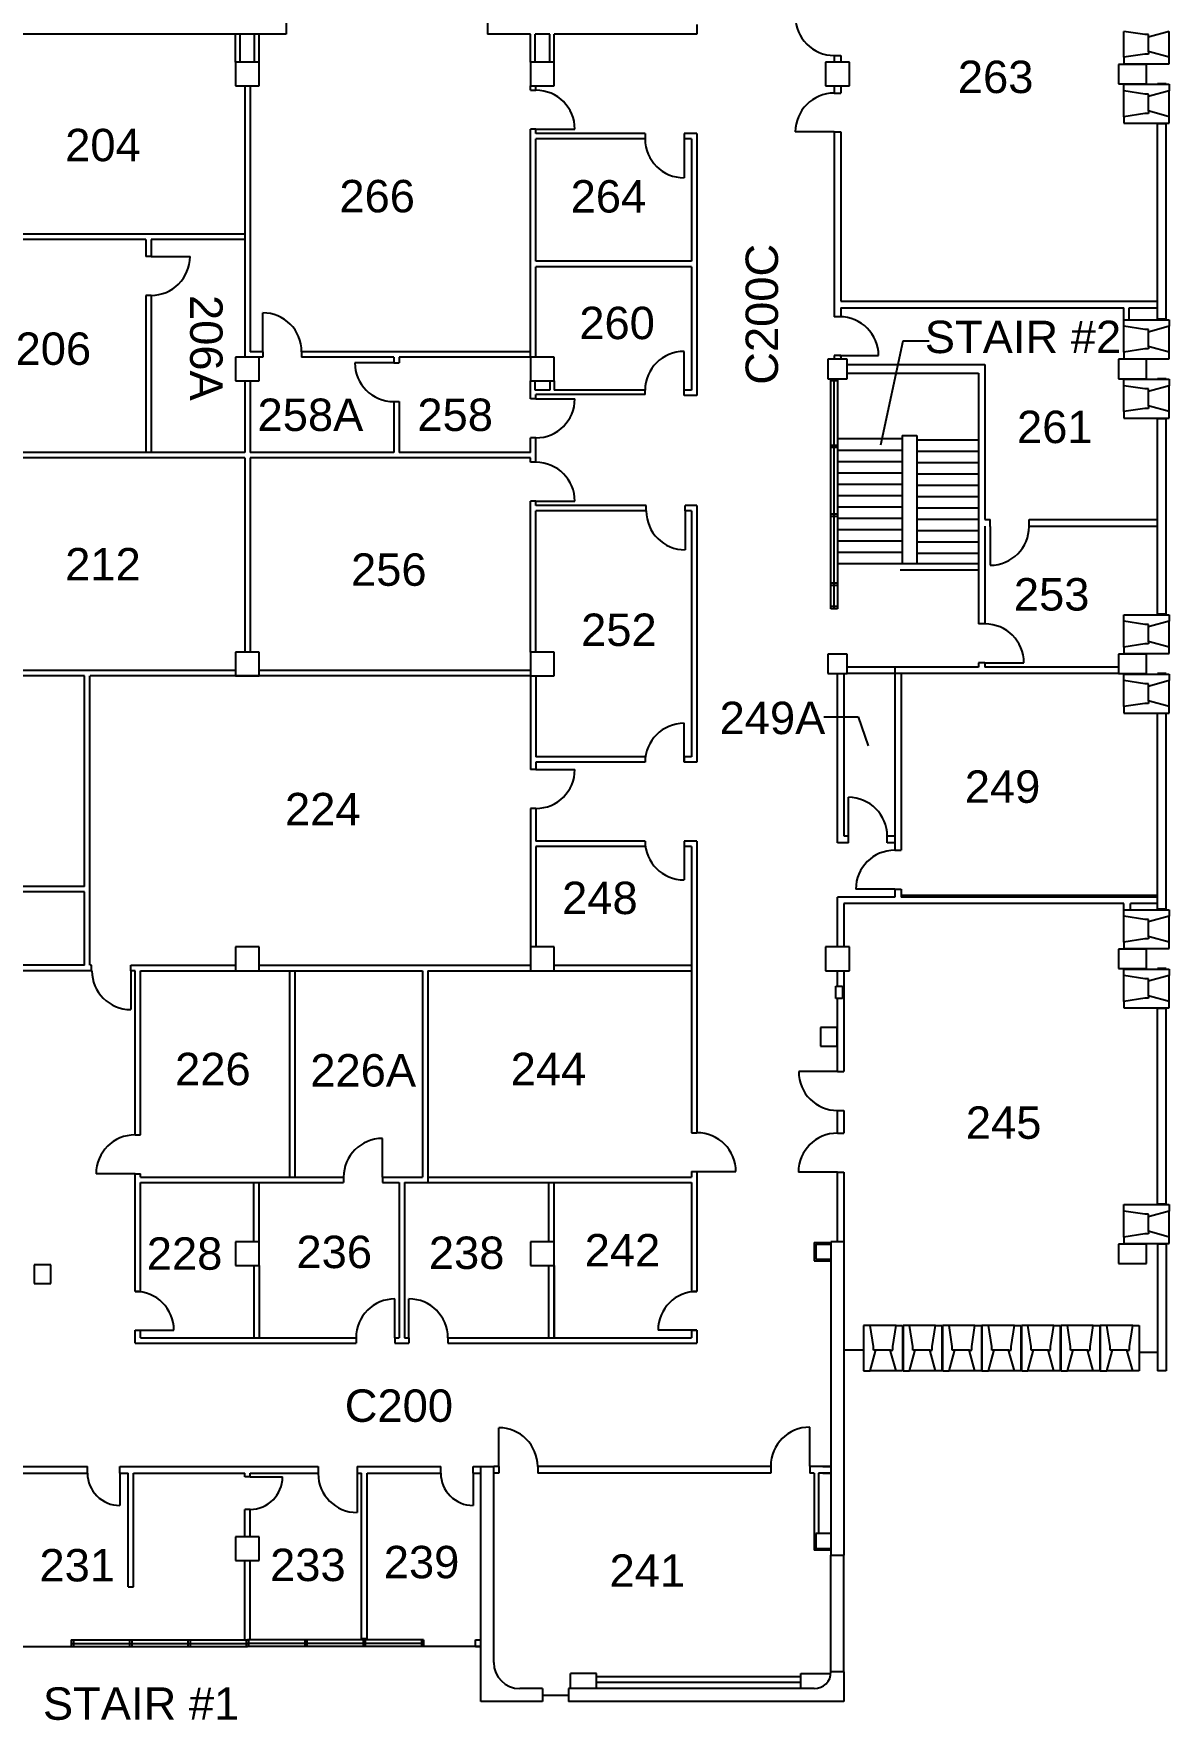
# Model space of a CAD drawing. Header units: inches. Extents: x 6 to 4363, y 5 to 3425.
# Drawn here: x 3313 to 4363, y 842 to 2403 of the extents above; entities that cross this region are included whole.
import ezdxf

# ---------------------------------------------------------------- set-up
doc = ezdxf.new("R2010")
doc.units = ezdxf.units.IN
doc.header["$MEASUREMENT"] = 0
doc.linetypes.add('SCOTT', pattern=[0.04, 0.02, -0.02])
for name, color, linetype in [('A-DOOR', 4, 'Continuous'), ('A-FLOR-HRAL', 4, 'Continuous'), ('A-FLOR-STRS', 4, 'Continuous'), ('A-FLOR-TEXT', 7, 'Continuous'), ('A-FURN', 3, 'Continuous'), ('A-GLAZ', 3, 'Continuous'), ('A-WALL', 5, 'Continuous'), ('A-WALL-JAMB', 6, 'Continuous'), ('S-COLS', 6, 'Continuous')]:
    doc.layers.add(name, color=color, linetype=linetype)
doc.styles.get("Standard").update_dxf_attribs({"font": 'arial.ttf'})

msp = doc.modelspace()

# ---------------------------------------------------------------- linework, layer by layer
at = {"color": 7}
for p, q in [((3499.5, 1285.1), (3499.5, 1263.1)), ((3521.5, 1263.1), (3521.5, 1285.1))]:
    msp.add_line(p, q, dxfattribs=at)
at = {"layer": 'A-DOOR'}
for p, q in [((3777.5, 2315.1), (3813.5, 2315.1)), ((4053.5, 2312.5), (4017.5, 2312.5)), ((3914.5, 2306.1), (3914.5, 2270.1)), ((3421.4, 2197.2), (3457.4, 2197.2)), ((3524.7, 2109.1), (3524.7, 2145.1)), ((3914.5, 2073.4), (3914.5, 2109.4)), ((3645.9, 2098.9), (3609.9, 2098.9)), ((4058.5, 2105.5), (4094.5, 2105.5)), ((3777.5, 2065.4), (3813.5, 2065.4)), ((3777.5, 1970.7), (3813.5, 1970.7)), ((3915.6, 1961.7), (3915.6, 1925.7)), ((4197.8, 1947.4), (4197.8, 1911.4)), ((4193, 1821.1), (4229, 1821.1)), ((3914.5, 1729.1), (3914.5, 1765.1)), ((3777.5, 1722.3), (3813.5, 1722.3)), ((4066.6, 1660.6), (4066.6, 1696.6)), ((3914.5, 1656.1), (3914.5, 1620.1)), ((4109.5, 1611.6), (4073.5, 1611.6)), ((3402.6, 1536.1), (3402.6, 1500.1)), ((4056.6, 1442.7), (4020.6, 1442.7)), ((3635.5, 1344.9), (3635.5, 1380.9)), ((3406.5, 1348.1), (3370.5, 1348.1)), ((3926.5, 1350.1), (3962.5, 1350.1)), ((4056.4, 1349.7), (4020.4, 1349.7)), ((3647, 1196.3), (3647, 1232.3)), ((3660, 1196.3), (3660, 1232.3)), ((3406.5, 1203.3), (3442.5, 1203.3)), ((3926.5, 1203.3), (3890.5, 1203.3)), ((3743.1, 1077.1), (3743.1, 1113.1)), ((4030.8, 1077.6), (4030.8, 1113.6)), ((3392.5, 1071.1), (3392.5, 1041.1)), ((3513, 1067.5), (3543, 1067.5)), ((3612, 1070.6), (3612, 1034.6)), ((3719.4, 1071.1), (3719.4, 1041.1))]:
    msp.add_line(p, q, dxfattribs=at)
for centre, radius, start, end in [((4053.5, 2419.3), 36, 180, 270), ((3777.5, 2315.1), 36, 360, 90), ((4053.5, 2312.5), 36, 90, 180), ((3914.5, 2306.1), 36, 180, 270), ((3421.4, 2197.2), 36, 270, 0), ((3524.7, 2109.1), 36, 0, 90), ((4058.5, 2105.5), 36, 360, 90), ((3914.5, 2073.4), 36, 90, 180), ((3645.9, 2098.9), 36, 180, 270), ((3777.5, 2065.4), 36, 270, 0), ((3777.5, 1970.7), 36, 360, 90), ((3915.6, 1961.7), 36, 180, 270), ((4197.8, 1947.4), 36, 270, 0), ((4193, 1821.1), 36, 0, 90), ((3914.5, 1729.1), 36, 90, 180), ((3777.5, 1722.3), 36, 270, 0), ((4066.6, 1660.6), 36, 0, 90), ((3914.5, 1656.1), 36, 180, 270), ((4109.5, 1611.6), 36, 90, 180), ((3402.6, 1536.1), 36, 180, 270), ((4056.6, 1442.7), 36, 180, 270), ((3406.5, 1348.1), 36, 90, 180), ((3635.5, 1344.9), 36, 90, 180), ((3926.5, 1350.1), 36, 0, 90), ((4056.4, 1349.7), 36, 90, 180), ((3406.5, 1203.3), 36, 0, 90), ((3926.5, 1203.3), 36, 90, 180), ((3647, 1196.3), 36, 90, 180), ((3660, 1196.3), 36, 0, 90), ((3743.1, 1077.1), 36, 0, 90), ((4030.8, 1077.6), 36, 90, 180), ((3392.5, 1071.1), 30, 180, 270), ((3513, 1067.5), 30, 270, 360), ((3612, 1070.6), 36, 180, 270), ((3719.4, 1071.1), 30, 180, 270)]:
    msp.add_arc(centre, radius, start, end, dxfattribs=at)
at = {"layer": 'A-FLOR-HRAL'}
for p, q in [((4050.5, 1892.8), (4050.5, 2084.1)), ((4050.5, 1871.1), (4050.5, 2084.1)), ((4056.5, 2082.1), (4050.5, 2082.1)), ((4056.5, 2082.1), (4050.5, 2082.1)), ((4053.5, 1871.1), (4053.5, 2084.1)), ((4056.5, 2084.1), (4056.5, 1892.8)), ((4056.5, 2084.1), (4056.5, 1871.1)), ((4116.5, 2031.6), (4130, 2031.6)), ((4116.5, 2031.6), (4116.5, 1913.1)), ((4056.5, 2022.3), (4050.5, 2022.3)), ((4056.5, 2022.3), (4050.5, 2022.3)), ((4056.5, 2020.3), (4050.5, 2020.3)), ((4056.5, 2020.3), (4050.5, 2020.3)), ((4056.5, 1958.6), (4050.5, 1958.6)), ((4056.5, 1958.6), (4050.5, 1958.6)), ((4056.5, 1956.6), (4050.5, 1956.6)), ((4056.5, 1956.6), (4050.5, 1956.6)), ((4056.5, 1894.8), (4050.5, 1894.8)), ((4056.5, 1892.8), (4050.5, 1892.8)), ((4056.5, 1873.1), (4050.5, 1873.1)), ((4056.5, 1871.1), (4050.5, 1871.1))]:
    msp.add_line(p, q, dxfattribs=at)
at = {"layer": 'A-FLOR-STRS'}
for p, q in [((4130, 2031.6), (4130, 1913.1)), ((4056.5, 2028.6), (4116.5, 2028.6)), ((4056.5, 2018.1), (4116.5, 2018.1)), ((4130, 2027.6), (4187, 2027.6)), ((4130, 2017.1), (4187, 2017.1)), ((4056.5, 2007.6), (4116.5, 2007.6)), ((4130, 2006.6), (4187, 2006.6)), ((4056.5, 1997.1), (4116.5, 1997.1)), ((4056.5, 1986.6), (4116.5, 1986.6)), ((4130, 1996.1), (4187, 1996.1)), ((4130, 1985.6), (4187, 1985.6)), ((4056.5, 1976.1), (4116.5, 1976.1)), ((4130, 1975.1), (4187, 1975.1)), ((4056.5, 1965.6), (4116.5, 1965.6)), ((4056.5, 1955.1), (4116.5, 1955.1)), ((4130, 1964.6), (4187, 1964.6)), ((4130, 1954.1), (4187, 1954.1)), ((4056.5, 1944.6), (4116.5, 1944.6)), ((4130, 1943.6), (4187, 1943.6)), ((4056.5, 1934.1), (4116.5, 1934.1)), ((4056.5, 1923.6), (4116.5, 1923.6)), ((4130, 1933.1), (4187, 1933.1)), ((4130, 1922.6), (4187, 1922.6)), ((4056.5, 1913.1), (4116.5, 1913.1)), ((4114.5, 1913.1), (4187, 1913.1)), ((4114.5, 1907.1), (4187, 1907.1))]:
    msp.add_line(p, q, dxfattribs=at)
at = {"layer": 'A-FLOR-TEXT'}
for p, q in [((4116.9, 2118.7), (4096.3, 2022.5)), ((4141.3, 2118.7), (4116.9, 2118.7)), ((4044, 1771), (4075.6, 1771)), ((4075.6, 1771), (4085, 1744.2))]:
    msp.add_line(p, q, dxfattribs=at)
at = {"layer": 'A-FURN'}
for p, q in [((4055, 1510.3), (4055, 1521.9)), ((4055, 1521.9), (4061, 1521.9)), ((4061, 1521.9), (4061, 1510.3)), ((4061, 1510.3), (4055, 1510.3)), ((4056.3, 1483.4), (4040.8, 1483.4)), ((4040.8, 1483.4), (4040.8, 1466.3)), ((4056.3, 1466.3), (4056.3, 1483.4)), ((4040.8, 1466.3), (4056.3, 1466.3))]:
    msp.add_line(p, q, dxfattribs=at)
at = {"layer": 'A-GLAZ'}
for p, q in [((4344.2, 2386.6), (4344.2, 2400.6)), ((4344.2, 2331.6), (4344.2, 2345.6)), ((4344.2, 2113.6), (4344.2, 2127.6)), ((4344.2, 2058.6), (4344.2, 2072.6)), ((4344.2, 1840.6), (4344.2, 1854.6)), ((4344.2, 1785.6), (4344.2, 1799.6)), ((4344.2, 1567.6), (4344.2, 1581.6)), ((4344.2, 1512.6), (4344.2, 1526.6)), ((4344.2, 1294.6), (4344.2, 1308.6)), ((4080.7, 1184.9), (4062.5, 1184.9)), ((4105.7, 1184.9), (4091.7, 1184.9)), ((4142.2, 1184.9), (4128.2, 1184.9)), ((4178.7, 1184.9), (4164.7, 1184.9)), ((4215.2, 1184.9), (4201.2, 1184.9)), ((4251.7, 1184.9), (4237.7, 1184.9)), ((4288.2, 1184.9), (4274.2, 1184.9)), ((4324.7, 1184.9), (4310.7, 1184.9)), ((4352.5, 1182.7), (4335.7, 1182.7)), ((3294.5, 910.6), (3510.5, 910.6)), ((3347.5, 916.6), (3510.5, 916.6)), ((3347.5, 913.2), (3510.5, 913.2)), ((3673.5, 916.6), (3510.5, 916.6)), ((3673.5, 913.2), (3510.5, 913.2)), ((3726.5, 910.6), (3510.5, 910.6)), ((3783.5, 865.6), (3807.5, 865.6))]:
    msp.add_line(p, q, dxfattribs=at)
at = {"layer": 'A-WALL'}
for p, q in [((3546.5, 2522.4), (3546.5, 2403.1)), ((3732.8, 2522.4), (3732.8, 2403.1)), ((3926.5, 2412.1), (3926.5, 2403.1)), ((4340.8, 2402.6), (4321.5, 2405.6)), ((4321.5, 2381.6), (4321.5, 2405.6)), ((4363.5, 2405.6), (4345.2, 2400.6)), ((4363.5, 2381.6), (4363.5, 2405.6)), ((3546.5, 2403.1), (3246.5, 2403.1)), ((3499.5, 2377.1), (3499.5, 2403.1)), ((3503.7, 2377.1), (3503.7, 2403.1)), ((3517.2, 2377.1), (3517.2, 2403.1)), ((3521.5, 2377.1), (3521.5, 2403.1)), ((3772.5, 2403.1), (3732.8, 2403.1)), ((3772.5, 2377.1), (3772.5, 2403.1)), ((3790.2, 2403.1), (3776.7, 2403.1)), ((3776.7, 2377.1), (3776.7, 2403.1)), ((3790.2, 2377.1), (3790.2, 2403.1)), ((3926.5, 2403.1), (3794.5, 2403.1)), ((3794.5, 2377.1), (3794.5, 2403.1)), ((4344.2, 2402.6), (4340.8, 2402.6)), ((4344.2, 2400.6), (4344.2, 2402.6)), ((4345.2, 2400.6), (4344.2, 2400.6)), ((4053.5, 2383.3), (4059.5, 2383.3)), ((4053.5, 2383.3), (4053.5, 2377.1)), ((4059.5, 2383.3), (4059.5, 2377.1)), ((4340.8, 2384.6), (4321.5, 2381.6)), ((4321.5, 2381.6), (4321.5, 2375.6)), ((4321.5, 2375.6), (4363.5, 2375.6)), ((4344.2, 2384.6), (4340.8, 2384.6)), ((4344.2, 2386.6), (4344.2, 2384.6)), ((4345.2, 2386.6), (4344.2, 2386.6)), ((4363.5, 2381.6), (4345.2, 2386.6)), ((4363.5, 2375.6), (4363.5, 2381.6)), ((3508, 2355.1), (3508, 2212.9)), ((3513, 2355.1), (3513, 2212.9)), ((3772.5, 2351.1), (3772.5, 2355.1)), ((3772.5, 2351.1), (3777.5, 2351.1)), ((3777.5, 2351.1), (3777.5, 2355.1)), ((4053.5, 2355.1), (4053.5, 2348.5)), ((4053.5, 2348.5), (4059.5, 2348.5)), ((4059.5, 2355.1), (4059.5, 2348.5)), ((4321.5, 2356.6), (4363.5, 2356.6)), ((4321.5, 2350.6), (4321.5, 2356.6)), ((4321.5, 2326.6), (4321.5, 2350.6)), ((4340.8, 2347.6), (4321.5, 2350.6)), ((4344.2, 2347.6), (4340.8, 2347.6)), ((4344.2, 2345.6), (4344.2, 2347.6)), ((4345.2, 2345.6), (4344.2, 2345.6)), ((4363.5, 2350.6), (4345.2, 2345.6)), ((4360.5, 2357.1), (4352.5, 2357.1)), ((4363.5, 2356.6), (4363.5, 2350.6)), ((4363.5, 2326.6), (4363.5, 2350.6)), ((4340.8, 2329.6), (4321.5, 2326.6)), ((4321.5, 2326.6), (4321.5, 2320.6)), ((4344.2, 2329.6), (4340.8, 2329.6)), ((4345.2, 2331.6), (4344.2, 2331.6)), ((4344.2, 2331.6), (4344.2, 2329.6)), ((4363.5, 2326.6), (4345.2, 2331.6)), ((4363.5, 2320.6), (4363.5, 2326.6)), ((3777.5, 2315.1), (3772.5, 2315.1)), ((3772.5, 2217.9), (3772.5, 2315.1)), ((3777.5, 2311.1), (3777.5, 2315.1)), ((3878.5, 2311.1), (3777.5, 2311.1)), ((3878.5, 2311.1), (3878.5, 2306.1)), ((3926.5, 2311.1), (3914.5, 2311.1)), ((3914.5, 2311.1), (3914.5, 2306.1)), ((3926.5, 2311.1), (3926.5, 2068.4)), ((4053.5, 2312.5), (4059.5, 2312.5)), ((4053.5, 2312.5), (4053.5, 2149.8)), ((4059.5, 2312.5), (4059.5, 2155.8)), ((4321.5, 2320.6), (4363.5, 2320.6)), ((4360.5, 2320.1), (4352.5, 2320.1)), ((4352.5, 2139.1), (4352.5, 2320.1)), ((4360.5, 2139.1), (4360.5, 2320.1)), ((3777.5, 2192.8), (3777.5, 2306.1)), ((3878.5, 2306.1), (3777.5, 2306.1)), ((3921.5, 2306.1), (3914.5, 2306.1)), ((3921.5, 2306.1), (3921.5, 2192.8)), ((3508, 2217.9), (3240, 2217.9)), ((3772.5, 2104.1), (3772.5, 2217.9)), ((3416.4, 2212.9), (3240, 2212.9)), ((3416.4, 2212.9), (3416.4, 2197.2)), ((3508, 2212.9), (3421.4, 2212.9)), ((3421.4, 2212.9), (3421.4, 2197.2)), ((3508, 2212.9), (3508, 2104.1)), ((3513, 2212.9), (3513, 2109.1)), ((3421.4, 2197.2), (3416.4, 2197.2)), ((3921.5, 2192.8), (3777.5, 2192.8)), ((3921.5, 2187.8), (3777.5, 2187.8)), ((3777.5, 2104.1), (3777.5, 2187.8)), ((3921.5, 2187.8), (3921.5, 2073.4)), ((3421.4, 2161.2), (3416.4, 2161.2)), ((3416.4, 2161.2), (3416.4, 2015.7)), ((3421.4, 2161.2), (3421.4, 2015.7)), ((4059.5, 2155.8), (4352.5, 2155.8)), ((4053.5, 2149.8), (4053.5, 2141.5)), ((4059.5, 2141.5), (4053.5, 2141.5)), ((4059.5, 2149.8), (4321.5, 2149.8)), ((4059.5, 2149.8), (4059.5, 2141.5)), ((4321.5, 2138.6), (4321.5, 2149.8)), ((4326.5, 2138.6), (4326.5, 2149.8)), ((4326.5, 2149.8), (4352.5, 2149.8)), ((4360.5, 2139.1), (4352.5, 2139.1)), ((4321.5, 2132.6), (4321.5, 2138.6)), ((4321.5, 2138.6), (4363.5, 2138.6)), ((4340.8, 2129.6), (4321.5, 2132.6)), ((4321.5, 2108.6), (4321.5, 2132.6)), ((4344.2, 2129.6), (4340.8, 2129.6)), ((4344.2, 2127.6), (4344.2, 2129.6)), ((4345.2, 2127.6), (4344.2, 2127.6)), ((4363.5, 2132.6), (4345.2, 2127.6)), ((4363.5, 2138.6), (4363.5, 2132.6)), ((4363.5, 2108.6), (4363.5, 2132.6)), ((3524.7, 2109.1), (3513, 2109.1)), ((3524.7, 2109.1), (3524.7, 2104.1)), ((3772.5, 2109.1), (3560.7, 2109.1)), ((3560.7, 2109.1), (3560.7, 2104.1)), ((4340.8, 2111.6), (4321.5, 2108.6)), ((4321.5, 2108.6), (4321.5, 2102.6)), ((4344.2, 2111.6), (4340.8, 2111.6)), ((4344.2, 2113.6), (4344.2, 2111.6)), ((4345.2, 2113.6), (4344.2, 2113.6)), ((4363.5, 2108.6), (4345.2, 2113.6)), ((4363.5, 2102.6), (4363.5, 2108.6)), ((3524.7, 2104.1), (3513, 2104.1)), ((3645.9, 2104.1), (3560.7, 2104.1)), ((3645.9, 2104.1), (3645.9, 2098.9)), ((3645.9, 2098.9), (3650.9, 2098.9)), ((3772.5, 2104.1), (3650.9, 2104.1)), ((3650.9, 2104.1), (3650.9, 2098.9)), ((4059.5, 2105.5), (4053.5, 2105.5)), ((4053.5, 2105.5), (4053.5, 2102.1)), ((4059.5, 2105.5), (4059.5, 2102.1)), ((4065.5, 2097.1), (4193, 2097.1)), ((4065.5, 2097.1), (4193, 2097.1)), ((4193, 2097.1), (4193, 1953.7)), ((4193, 2097.1), (4193, 1953.7)), ((4321.5, 2102.6), (4363.5, 2102.6)), ((3508, 2082.1), (3508, 2015.7)), ((3513, 2082.1), (3513, 2015.7)), ((3772.5, 2065.4), (3772.5, 2082.1)), ((3776.9, 2073.4), (3776.9, 2082.1)), ((3790.2, 2082.1), (3790.2, 2073.4)), ((3794.5, 2082.1), (3794.5, 2073.4)), ((4065.5, 2089.1), (4187, 2089.1)), ((4065.5, 2089.1), (4187, 2089.1)), ((4187, 2089.1), (4187, 1857.1)), ((4187, 2089.1), (4187, 1857.1)), ((4321.5, 2083.6), (4363.5, 2083.6)), ((4321.5, 2077.6), (4321.5, 2083.6)), ((4321.5, 2053.6), (4321.5, 2077.6)), ((4340.8, 2074.6), (4321.5, 2077.6)), ((4363.5, 2077.6), (4345.2, 2072.6)), ((4360.5, 2084.1), (4352.5, 2084.1)), ((4363.5, 2083.6), (4363.5, 2077.6)), ((4363.5, 2053.6), (4363.5, 2077.6)), ((3645.9, 2062.9), (3650.9, 2062.9)), ((3645.9, 2062.9), (3645.9, 2015.7)), ((3650.9, 2062.9), (3650.9, 2015.7)), ((3777.5, 2065.4), (3772.5, 2065.4)), ((3790.2, 2073.4), (3776.9, 2073.4)), ((3878.5, 2069.4), (3777.5, 2069.4)), ((3777.5, 2065.4), (3777.5, 2069.4)), ((3878.5, 2073.4), (3794.5, 2073.4)), ((3878.5, 2069.4), (3878.5, 2073.4)), ((3921.5, 2073.4), (3914.5, 2073.4)), ((3914.5, 2068.4), (3914.5, 2073.4)), ((3926.5, 2068.4), (3914.5, 2068.4)), ((4344.2, 2074.6), (4340.8, 2074.6)), ((4344.2, 2072.6), (4344.2, 2074.6)), ((4345.2, 2072.6), (4344.2, 2072.6)), ((4340.8, 2056.6), (4321.5, 2053.6)), ((4321.5, 2053.6), (4321.5, 2047.6)), ((4321.5, 2047.6), (4363.5, 2047.6)), ((4344.2, 2056.6), (4340.8, 2056.6)), ((4345.2, 2058.6), (4344.2, 2058.6)), ((4344.2, 2058.6), (4344.2, 2056.6)), ((4363.5, 2053.6), (4345.2, 2058.6)), ((4360.5, 2047.1), (4352.5, 2047.1)), ((4352.5, 1866.1), (4352.5, 2047.1)), ((4360.5, 1866.1), (4360.5, 2047.1)), ((4363.5, 2047.6), (4363.5, 2053.6)), ((3508, 2015.7), (3240, 2015.7)), ((3645.9, 2015.7), (3513, 2015.7)), ((3772.5, 2015.7), (3650.9, 2015.7)), ((3777.5, 2029.4), (3772.5, 2029.4)), ((3772.5, 2015.7), (3772.5, 2029.4)), ((3777.5, 2006.7), (3777.5, 2029.4)), ((3508, 2010.7), (3240, 2010.7)), ((3508, 2010.7), (3508, 1831.1)), ((3772.5, 2010.7), (3513, 2010.7)), ((3513, 2010.7), (3513, 1831.1)), ((3772.5, 2006.7), (3772.5, 2010.7)), ((3777.5, 2006.7), (3772.5, 2006.7)), ((3777.5, 1970.7), (3772.5, 1970.7)), ((3772.5, 1831.1), (3772.5, 1970.7)), ((3777.5, 1966.7), (3777.5, 1970.7)), ((3879.6, 1966.7), (3777.5, 1966.7)), ((3879.6, 1961.7), (3777.5, 1961.7)), ((3777.5, 1831.1), (3777.5, 1961.7)), ((3879.6, 1961.7), (3879.6, 1966.7)), ((3926.5, 1966.7), (3915.6, 1966.7)), ((3915.6, 1961.7), (3915.6, 1966.7)), ((3921.5, 1961.7), (3915.6, 1961.7)), ((3921.5, 1961.7), (3921.5, 1734.1)), ((3926.5, 1966.7), (3926.5, 1729.1)), ((4193, 1953.7), (4197.8, 1953.7)), ((4197.8, 1947.4), (4197.8, 1953.7)), ((4233.8, 1947.4), (4233.8, 1953.7)), ((4233.8, 1953.7), (4352.5, 1953.7)), ((4193, 1947.7), (4193, 1857.1)), ((4193, 1947.7), (4193, 1857.1)), ((4233.8, 1947.7), (4352.5, 1947.7)), ((4321.5, 1859.6), (4321.5, 1865.6)), ((4321.5, 1865.6), (4363.5, 1865.6)), ((4340.8, 1856.6), (4321.5, 1859.6)), ((4321.5, 1835.6), (4321.5, 1859.6)), ((4363.5, 1859.6), (4345.2, 1854.6)), ((4360.5, 1866.1), (4352.5, 1866.1)), ((4363.5, 1865.6), (4363.5, 1859.6)), ((4363.5, 1835.6), (4363.5, 1859.6)), ((4193, 1857.1), (4187, 1857.1)), ((4344.2, 1856.6), (4340.8, 1856.6)), ((4344.2, 1854.6), (4344.2, 1856.6)), ((4345.2, 1854.6), (4344.2, 1854.6)), ((3499.5, 1831.1), (3499.5, 1809.1)), ((4340.8, 1838.6), (4321.5, 1835.6)), ((4321.5, 1835.6), (4321.5, 1829.6)), ((4321.5, 1829.6), (4363.5, 1829.6)), ((4344.2, 1838.6), (4340.8, 1838.6)), ((4344.2, 1840.6), (4344.2, 1838.6)), ((4345.2, 1840.6), (4344.2, 1840.6)), ((4363.5, 1835.6), (4345.2, 1840.6)), ((4363.5, 1829.6), (4363.5, 1835.6)), ((3499.5, 1814.1), (3248.5, 1814.1)), ((3772.5, 1814.1), (3521.5, 1814.1)), ((4056.6, 1654.6), (4056.6, 1811.1)), ((4062.6, 1660.6), (4062.6, 1811.1)), ((4187, 1817.1), (4065.5, 1817.1)), ((4316.5, 1811.1), (4065.5, 1811.1)), ((4109.5, 1817.1), (4109.5, 1647.6)), ((4115.5, 1811.1), (4115.5, 1647.6)), ((4193, 1821.1), (4187, 1821.1)), ((4187, 1821.1), (4187, 1817.1)), ((4193, 1821.1), (4193, 1817.1)), ((4193, 1821.1), (4193, 1817.1)), ((4316.5, 1817.1), (4193, 1817.1)), ((4360.5, 1811.1), (4352.5, 1811.1)), ((3359.9, 1809.1), (3097, 1809.1)), ((3359.9, 1614), (3359.9, 1809.1)), ((3364.7, 1541.1), (3364.7, 1809.1)), ((3772.5, 1809.1), (3364.9, 1809.1)), ((3499.5, 1809.1), (3521.5, 1809.1)), ((3772.5, 1809.1), (3772.5, 1722.3)), ((3772.5, 1809.1), (3772.5, 1722.3)), ((3777.5, 1809.1), (3777.5, 1734.1)), ((4321.5, 1810.6), (4363.5, 1810.6)), ((4321.5, 1804.6), (4321.5, 1810.6)), ((4321.5, 1780.6), (4321.5, 1804.6)), ((4340.8, 1801.6), (4321.5, 1804.6)), ((4344.2, 1801.6), (4340.8, 1801.6)), ((4344.2, 1799.6), (4344.2, 1801.6)), ((4345.2, 1799.6), (4344.2, 1799.6)), ((4363.5, 1804.6), (4345.2, 1799.6)), ((4363.5, 1810.6), (4363.5, 1804.6)), ((4363.5, 1780.6), (4363.5, 1804.6)), ((4340.8, 1783.6), (4321.5, 1780.6)), ((4321.5, 1780.6), (4321.5, 1774.6)), ((4344.2, 1783.6), (4340.8, 1783.6)), ((4345.2, 1785.6), (4344.2, 1785.6)), ((4344.2, 1785.6), (4344.2, 1783.6)), ((4363.5, 1780.6), (4345.2, 1785.6)), ((4363.5, 1774.6), (4363.5, 1780.6)), ((4321.5, 1774.6), (4363.5, 1774.6)), ((4360.5, 1774.1), (4352.5, 1774.1)), ((4352.5, 1593.1), (4352.5, 1774.1)), ((4360.5, 1593.1), (4360.5, 1774.1)), ((3878.5, 1734.1), (3777.5, 1734.1)), ((3878.5, 1734.1), (3878.5, 1729.1)), ((3921.5, 1734.1), (3914.5, 1734.1)), ((3914.5, 1734.1), (3914.5, 1729.1)), ((3777.5, 1722.3), (3772.5, 1722.3)), ((3878.5, 1729.1), (3777.5, 1729.1)), ((3777.5, 1729.1), (3777.5, 1722.3)), ((3926.5, 1729.1), (3914.5, 1729.1)), ((3777.5, 1686.3), (3772.5, 1686.3)), ((3772.5, 1686.3), (3772.5, 1558.1)), ((3777.5, 1686.3), (3777.5, 1656.1)), ((3878.5, 1656.1), (3777.5, 1656.1)), ((3878.5, 1656.1), (3878.5, 1651.1)), ((3926.5, 1656.1), (3914.5, 1656.1)), ((3914.5, 1656.1), (3914.5, 1651.1)), ((3926.5, 1656.1), (3926.5, 1386.1)), ((4066.6, 1660.6), (4062.6, 1660.6)), ((4066.6, 1654.6), (4066.6, 1660.6)), ((4109.5, 1660.6), (4102.6, 1660.6)), ((4102.6, 1654.6), (4102.6, 1660.6)), ((3878.5, 1651.1), (3777.5, 1651.1)), ((3777.5, 1651.1), (3777.5, 1558.1)), ((3921.5, 1651.1), (3914.5, 1651.1)), ((3921.5, 1651.1), (3921.5, 1386.1)), ((4066.6, 1654.6), (4056.6, 1654.6)), ((4109.5, 1654.6), (4102.6, 1654.6)), ((4109.5, 1647.6), (4115.5, 1647.6)), ((3359.9, 1614), (3097, 1614)), ((3359.9, 1609.1), (3097, 1609.1)), ((3359.9, 1541.1), (3359.9, 1609.1)), ((4109.5, 1611.6), (4115.5, 1611.6)), ((4109.5, 1611.6), (4109.5, 1604.3)), ((4115.5, 1611.6), (4115.5, 1604.3)), ((4109.5, 1604.3), (4056.5, 1604.3)), ((4056.6, 1558.1), (4056.6, 1604.3)), ((4062.5, 1598.3), (4062.5, 1558.1)), ((4321.5, 1598.3), (4062.5, 1598.3)), ((4352.5, 1605.8), (4115.5, 1605.8)), ((4352.5, 1604.3), (4115.5, 1604.3)), ((4321.5, 1592.6), (4321.5, 1598.3)), ((4321.5, 1586.6), (4321.5, 1592.6)), ((4321.5, 1592.6), (4363.5, 1592.6)), ((4352.5, 1598.3), (4327.5, 1598.3)), ((4327.5, 1592.6), (4327.5, 1598.3)), ((4360.5, 1593.1), (4352.5, 1593.1)), ((4363.5, 1592.6), (4363.5, 1586.6)), ((4340.8, 1583.6), (4321.5, 1586.6)), ((4321.5, 1562.6), (4321.5, 1586.6)), ((4344.2, 1583.6), (4340.8, 1583.6)), ((4344.2, 1581.6), (4344.2, 1583.6)), ((4345.2, 1581.6), (4344.2, 1581.6)), ((4363.5, 1586.6), (4345.2, 1581.6)), ((4363.5, 1562.6), (4363.5, 1586.6)), ((4340.8, 1565.6), (4321.5, 1562.6)), ((4321.5, 1562.6), (4321.5, 1556.6)), ((4344.2, 1565.6), (4340.8, 1565.6)), ((4344.2, 1567.6), (4344.2, 1565.6)), ((4345.2, 1567.6), (4344.2, 1567.6)), ((4363.5, 1562.6), (4345.2, 1567.6)), ((4363.5, 1556.6), (4363.5, 1562.6)), ((3499.5, 1558.1), (3499.5, 1536.1)), ((4321.5, 1556.6), (4363.5, 1556.6)), ((3359.9, 1541.1), (3289.9, 1541.1)), ((3366.4, 1536.1), (3289.9, 1536.1)), ((3366.4, 1541.1), (3364.9, 1541.1)), ((3366.4, 1536.1), (3366.4, 1541.1)), ((3402.6, 1541.1), (3499.5, 1541.1)), ((3402.6, 1536.1), (3402.6, 1541.1)), ((3406.5, 1536.1), (3402.6, 1536.1)), ((3406.5, 1384.1), (3406.5, 1536.1)), ((3411.5, 1384.1), (3411.5, 1536.1)), ((3411.5, 1536.1), (3672.5, 1536.1)), ((3499.5, 1536.1), (3521.5, 1536.1)), ((3521.5, 1541.1), (3772.5, 1541.1)), ((3549.4, 1536.1), (3549.4, 1344.9)), ((3554.4, 1536.1), (3554.4, 1344.9)), ((3672.5, 1536.1), (3672.5, 1344.9)), ((3677.5, 1536.1), (3677.5, 1339.9)), ((3677.5, 1536.1), (3921.5, 1536.1)), ((3772.5, 1536.1), (3794.5, 1536.1)), ((3794.5, 1541.1), (3921.5, 1541.1)), ((4056.6, 1521.9), (4056.6, 1536.1)), ((4062.5, 1536.1), (4062.5, 1442.7)), ((4321.5, 1537.6), (4363.5, 1537.6)), ((4321.5, 1531.6), (4321.5, 1537.6)), ((4321.5, 1507.6), (4321.5, 1531.6)), ((4340.8, 1528.6), (4321.5, 1531.6)), ((4363.5, 1531.6), (4345.2, 1526.6)), ((4360.5, 1538.1), (4352.5, 1538.1)), ((4363.5, 1537.6), (4363.5, 1531.6)), ((4363.5, 1507.6), (4363.5, 1531.6)), ((4344.2, 1528.6), (4340.8, 1528.6)), ((4344.2, 1526.6), (4344.2, 1528.6)), ((4345.2, 1526.6), (4344.2, 1526.6)), ((4056.6, 1442.7), (4056.6, 1510.3)), ((4340.8, 1510.6), (4321.5, 1507.6)), ((4321.5, 1507.6), (4321.5, 1501.6)), ((4321.5, 1501.6), (4363.5, 1501.6)), ((4344.2, 1510.6), (4340.8, 1510.6)), ((4345.2, 1512.6), (4344.2, 1512.6)), ((4344.2, 1512.6), (4344.2, 1510.6)), ((4363.5, 1507.6), (4345.2, 1512.6)), ((4360.5, 1501.1), (4352.5, 1501.1)), ((4352.5, 1320.1), (4352.5, 1501.1)), ((4360.5, 1320.1), (4360.5, 1501.1)), ((4363.5, 1501.6), (4363.5, 1507.6)), ((4056.6, 1442.7), (4062.5, 1442.7)), ((4056.6, 1406.7), (4062.5, 1406.7)), ((4056.6, 1385.7), (4056.6, 1406.7)), ((4062.5, 1406.7), (4062.5, 1385.7)), ((3406.5, 1384.1), (3411.6, 1384.1)), ((3921.5, 1386.1), (3926.5, 1386.1)), ((4056.4, 1385.7), (4062.5, 1385.7)), ((3406.5, 1239.3), (3406.5, 1348.1)), ((3406.5, 1348.1), (3411.6, 1348.1)), ((3411.5, 1344.9), (3411.5, 1348.1)), ((3411.5, 1344.9), (3540.4, 1344.9)), ((3540.4, 1344.9), (3599.5, 1344.9)), ((3599.5, 1344.9), (3599.5, 1339.9)), ((3635.5, 1344.9), (3635.5, 1339.9)), ((3635.5, 1344.9), (3672.5, 1344.9)), ((3677.5, 1344.9), (3819.5, 1344.9)), ((3813.4, 1344.9), (3921.5, 1344.9)), ((3921.5, 1350.1), (3921.5, 1344.9)), ((3921.5, 1350.1), (3926.5, 1350.1)), ((3926.5, 1350.1), (3926.5, 1239.3)), ((4056.4, 1349.7), (4062.5, 1349.7)), ((4056.6, 1285.1), (4056.6, 1349.7)), ((4062.5, 1349.7), (4062.5, 1285.1)), ((3411.5, 1239.3), (3411.5, 1339.9)), ((3411.5, 1339.9), (3599.5, 1339.9)), ((3516.5, 1285.1), (3516.5, 1339.9)), ((3521.5, 1285.1), (3521.5, 1339.9)), ((3635.5, 1339.9), (3651, 1339.9)), ((3651, 1339.9), (3651, 1196.3)), ((3656, 1339.9), (3656, 1196.3)), ((3656, 1339.9), (3921.5, 1339.9)), ((3789.5, 1285.1), (3789.5, 1339.9)), ((3794.5, 1285.1), (3794.5, 1339.9)), ((3921.5, 1339.9), (3921.5, 1239.3)), ((4321.5, 1313.6), (4321.5, 1319.6)), ((4321.5, 1319.6), (4363.5, 1319.6)), ((4340.8, 1310.6), (4321.5, 1313.6)), ((4321.5, 1289.6), (4321.5, 1313.6)), ((4363.5, 1313.6), (4345.2, 1308.6)), ((4360.5, 1320.1), (4352.5, 1320.1)), ((4363.5, 1319.6), (4363.5, 1313.6)), ((4363.5, 1289.6), (4363.5, 1313.6)), ((4344.2, 1310.6), (4340.8, 1310.6)), ((4344.2, 1308.6), (4344.2, 1310.6)), ((4345.2, 1308.6), (4344.2, 1308.6)), ((3794.5, 1196.3), (3794.5, 1285.1)), ((4035, 1284.6), (4035, 1267.6)), ((4035, 1284.6), (4050.5, 1284.6)), ((4062.5, 1285.1), (4050.5, 1285.1)), ((4050.5, 1285.1), (4050.5, 995.1)), ((4062.5, 1285.1), (4062.5, 995.1)), ((4340.8, 1292.6), (4321.5, 1289.6)), ((4321.5, 1289.6), (4321.5, 1283.6)), ((4321.5, 1283.6), (4363.5, 1283.6)), ((4344.2, 1292.6), (4340.8, 1292.6)), ((4344.2, 1294.6), (4344.2, 1292.6)), ((4345.2, 1294.6), (4344.2, 1294.6)), ((4363.5, 1289.6), (4345.2, 1294.6)), ((4352.5, 1283.1), (4352.5, 1165.6)), ((4360.5, 1283.1), (4352.5, 1283.1)), ((4360.5, 1283.1), (4360.5, 1165.6)), ((4363.5, 1283.6), (4363.5, 1289.6)), ((4035, 1267.6), (4050.5, 1267.6)), ((3516.5, 1263.1), (3516.5, 1196.3)), ((3521.5, 1263.1), (3521.5, 1196.3)), ((3789.5, 1196.3), (3789.5, 1263.1)), ((3794.5, 1263.1), (3794.5, 1196.3)), ((3406.5, 1239.3), (3411.6, 1239.3)), ((3921.5, 1239.3), (3926.5, 1239.3)), ((3406.5, 1191.3), (3406.5, 1203.3)), ((3406.5, 1203.3), (3411.6, 1203.3)), ((3411.5, 1196.3), (3411.5, 1203.3)), ((3921.5, 1203.3), (3921.5, 1196.3)), ((3921.5, 1203.3), (3926.5, 1203.3)), ((3926.5, 1203.3), (3926.5, 1191.3)), ((4080.7, 1207.6), (4080.7, 1165.6)), ((4086.7, 1207.6), (4080.7, 1207.6)), ((4089.7, 1188.3), (4086.7, 1207.6)), ((4110.7, 1207.6), (4086.7, 1207.6)), ((4107.7, 1188.3), (4110.7, 1207.6)), ((4110.7, 1207.6), (4116.7, 1207.6)), ((4116.7, 1207.6), (4116.7, 1165.6)), ((4117.2, 1207.6), (4117.2, 1165.6)), ((4123.2, 1207.6), (4117.2, 1207.6)), ((4126.2, 1188.3), (4123.2, 1207.6)), ((4147.2, 1207.6), (4123.2, 1207.6)), ((4144.2, 1188.3), (4147.2, 1207.6)), ((4147.2, 1207.6), (4153.2, 1207.6)), ((4153.2, 1207.6), (4153.2, 1165.6)), ((4153.7, 1207.6), (4153.7, 1165.6)), ((4159.7, 1207.6), (4153.7, 1207.6)), ((4162.7, 1188.3), (4159.7, 1207.6)), ((4183.7, 1207.6), (4159.7, 1207.6)), ((4180.7, 1188.3), (4183.7, 1207.6)), ((4183.7, 1207.6), (4189.7, 1207.6)), ((4189.7, 1207.6), (4189.7, 1165.6)), ((4190.2, 1207.6), (4190.2, 1165.6)), ((4196.2, 1207.6), (4190.2, 1207.6)), ((4199.2, 1188.3), (4196.2, 1207.6)), ((4220.2, 1207.6), (4196.2, 1207.6)), ((4217.2, 1188.3), (4220.2, 1207.6)), ((4220.2, 1207.6), (4226.2, 1207.6)), ((4226.2, 1207.6), (4226.2, 1165.6)), ((4226.7, 1207.6), (4226.7, 1165.6)), ((4232.7, 1207.6), (4226.7, 1207.6)), ((4235.7, 1188.3), (4232.7, 1207.6)), ((4256.7, 1207.6), (4232.7, 1207.6)), ((4253.7, 1188.3), (4256.7, 1207.6)), ((4256.7, 1207.6), (4262.7, 1207.6)), ((4262.7, 1207.6), (4262.7, 1165.6)), ((4263.2, 1207.6), (4263.2, 1165.6)), ((4269.2, 1207.6), (4263.2, 1207.6)), ((4272.2, 1188.3), (4269.2, 1207.6)), ((4293.2, 1207.6), (4269.2, 1207.6)), ((4290.2, 1188.3), (4293.2, 1207.6)), ((4293.2, 1207.6), (4299.2, 1207.6)), ((4299.2, 1207.6), (4299.2, 1165.6)), ((4305.7, 1207.6), (4299.7, 1207.6)), ((4299.7, 1207.6), (4299.7, 1165.6)), ((4329.7, 1207.6), (4305.7, 1207.6)), ((4308.7, 1188.3), (4305.7, 1207.6)), ((4326.7, 1188.3), (4329.7, 1207.6)), ((4329.7, 1207.6), (4335.7, 1207.6)), ((4335.7, 1207.6), (4335.7, 1165.6)), ((3406.5, 1191.3), (3611, 1191.3)), ((3411.5, 1196.3), (3611, 1196.3)), ((3611, 1196.3), (3611, 1191.3)), ((3647, 1196.3), (3647, 1191.3)), ((3647, 1196.3), (3651, 1196.3)), ((3647, 1191.3), (3660, 1191.3)), ((3656, 1196.3), (3660, 1196.3)), ((3660, 1196.3), (3660, 1191.3)), ((3696, 1196.3), (3696, 1191.3)), ((3696, 1196.3), (3921.5, 1196.3)), ((3696, 1191.3), (3926.5, 1191.3)), ((4089.7, 1184.9), (4089.7, 1188.3)), ((4107.7, 1184.9), (4107.7, 1188.3)), ((4126.2, 1184.9), (4126.2, 1188.3)), ((4144.2, 1184.9), (4144.2, 1188.3)), ((4162.7, 1184.9), (4162.7, 1188.3)), ((4180.7, 1184.9), (4180.7, 1188.3)), ((4199.2, 1184.9), (4199.2, 1188.3)), ((4217.2, 1184.9), (4217.2, 1188.3)), ((4235.7, 1184.9), (4235.7, 1188.3)), ((4253.7, 1184.9), (4253.7, 1188.3)), ((4272.2, 1184.9), (4272.2, 1188.3)), ((4290.2, 1184.9), (4290.2, 1188.3)), ((4308.7, 1184.9), (4308.7, 1188.3)), ((4326.7, 1184.9), (4326.7, 1188.3)), ((4086.7, 1165.6), (4091.7, 1183.9)), ((4091.7, 1184.9), (4089.7, 1184.9)), ((4091.7, 1183.9), (4091.7, 1184.9)), ((4105.7, 1183.9), (4105.7, 1184.9)), ((4105.7, 1184.9), (4107.7, 1184.9)), ((4110.7, 1165.6), (4105.7, 1183.9)), ((4123.2, 1165.6), (4128.2, 1183.9)), ((4128.2, 1184.9), (4126.2, 1184.9)), ((4128.2, 1183.9), (4128.2, 1184.9)), ((4142.2, 1183.9), (4142.2, 1184.9)), ((4142.2, 1184.9), (4144.2, 1184.9)), ((4147.2, 1165.6), (4142.2, 1183.9)), ((4159.7, 1165.6), (4164.7, 1183.9)), ((4164.7, 1184.9), (4162.7, 1184.9)), ((4164.7, 1183.9), (4164.7, 1184.9)), ((4178.7, 1183.9), (4178.7, 1184.9)), ((4178.7, 1184.9), (4180.7, 1184.9)), ((4183.7, 1165.6), (4178.7, 1183.9)), ((4196.2, 1165.6), (4201.2, 1183.9)), ((4201.2, 1184.9), (4199.2, 1184.9)), ((4201.2, 1183.9), (4201.2, 1184.9)), ((4215.2, 1183.9), (4215.2, 1184.9)), ((4215.2, 1184.9), (4217.2, 1184.9)), ((4220.2, 1165.6), (4215.2, 1183.9)), ((4232.7, 1165.6), (4237.7, 1183.9)), ((4237.7, 1184.9), (4235.7, 1184.9)), ((4237.7, 1183.9), (4237.7, 1184.9)), ((4251.7, 1183.9), (4251.7, 1184.9)), ((4251.7, 1184.9), (4253.7, 1184.9)), ((4256.7, 1165.6), (4251.7, 1183.9)), ((4269.2, 1165.6), (4274.2, 1183.9)), ((4274.2, 1184.9), (4272.2, 1184.9)), ((4274.2, 1183.9), (4274.2, 1184.9)), ((4288.2, 1183.9), (4288.2, 1184.9)), ((4288.2, 1184.9), (4290.2, 1184.9)), ((4293.2, 1165.6), (4288.2, 1183.9)), ((4305.7, 1165.6), (4310.7, 1183.9)), ((4310.7, 1184.9), (4308.7, 1184.9)), ((4310.7, 1183.9), (4310.7, 1184.9)), ((4324.7, 1184.9), (4326.7, 1184.9)), ((4324.7, 1183.9), (4324.7, 1184.9)), ((4329.7, 1165.6), (4324.7, 1183.9)), ((4080.7, 1165.6), (4086.7, 1165.6)), ((4110.7, 1165.6), (4086.7, 1165.6)), ((4116.7, 1165.6), (4110.7, 1165.6)), ((4117.2, 1165.6), (4123.2, 1165.6)), ((4147.2, 1165.6), (4123.2, 1165.6)), ((4153.2, 1165.6), (4147.2, 1165.6)), ((4153.7, 1165.6), (4159.7, 1165.6)), ((4183.7, 1165.6), (4159.7, 1165.6)), ((4189.7, 1165.6), (4183.7, 1165.6)), ((4190.2, 1165.6), (4196.2, 1165.6)), ((4220.2, 1165.6), (4196.2, 1165.6)), ((4226.2, 1165.6), (4220.2, 1165.6)), ((4226.7, 1165.6), (4232.7, 1165.6)), ((4256.7, 1165.6), (4232.7, 1165.6)), ((4262.7, 1165.6), (4256.7, 1165.6)), ((4263.2, 1165.6), (4269.2, 1165.6)), ((4293.2, 1165.6), (4269.2, 1165.6)), ((4299.2, 1165.6), (4293.2, 1165.6)), ((4299.7, 1165.6), (4305.7, 1165.6)), ((4329.7, 1165.6), (4305.7, 1165.6)), ((4335.7, 1165.6), (4329.7, 1165.6)), ((4360.5, 1165.6), (4352.5, 1165.6)), ((3294.5, 1077.1), (3362.5, 1077.1)), ((3294.5, 1071.1), (3362.5, 1071.1)), ((3362.5, 1071.1), (3362.5, 1077.1)), ((3392.5, 1071.1), (3392.5, 1077.1)), ((3392.5, 1077.1), (3576, 1077.1)), ((3392.5, 1071.1), (3400.2, 1071.1)), ((3400.2, 965.9), (3400.2, 1071.1)), ((3405.2, 965.9), (3405.2, 1071.1)), ((3405.2, 1071.1), (3508, 1071.1)), ((3508, 1067.5), (3508, 1071.1)), ((3513, 1067.5), (3508, 1067.5)), ((3513, 1071.1), (3576, 1071.1)), ((3513, 1067.5), (3513, 1071.1)), ((3576, 1077.1), (3576, 1071.1)), ((3612, 1077.1), (3612, 1071.1)), ((3612, 1077.1), (3689.4, 1077.1)), ((3612, 1071.1), (3616.2, 1071.1)), ((3616.2, 917.9), (3616.2, 1071.1)), ((3621.2, 917.9), (3621.2, 1071.1)), ((3621.2, 1071.1), (3689.4, 1071.1)), ((3689.4, 1071.1), (3689.4, 1077.1)), ((3719.4, 1071.1), (3719.4, 1077.1)), ((3719.4, 1077.1), (3726.5, 1077.1)), ((3719.4, 1071.1), (3726.5, 1071.1)), ((3726.5, 859.6), (3726.5, 1077.1)), ((3726.5, 1077.1), (3738.5, 1077.1)), ((3738.5, 895.6), (3738.5, 1077.1)), ((3743.1, 1077.1), (3738.5, 1077.1)), ((3743.1, 1071.1), (3738.5, 1071.1)), ((3743.1, 1077.1), (3743.1, 1071.1)), ((3994.8, 1077.1), (3779.1, 1077.1)), ((3779.1, 1077.1), (3779.1, 1071.1)), ((3994.8, 1071.1), (3779.1, 1071.1)), ((3994.8, 1077.1), (3994.8, 1071.1)), ((4050.5, 1077.1), (4030.8, 1077.1)), ((4030.8, 1077.1), (4030.8, 1071.1)), ((4035, 1071.1), (4030.8, 1071.1)), ((4035, 1071.1), (4035, 999.6)), ((4050.5, 1071.1), (4039, 1071.1)), ((4039, 1071.1), (4039, 1015.1)), ((3513, 1037.5), (3508, 1037.5)), ((3508, 1012.1), (3508, 1037.5)), ((3513, 1012.1), (3513, 1037.5)), ((4050.5, 999.6), (4035, 999.6)), ((3508, 916.6), (3508, 990.1)), ((3513, 916.6), (3513, 990.1)), ((4050.5, 995.1), (4062.5, 995.1)), ((4050.5, 887.1), (4050.5, 995.1)), ((4062.5, 887.1), (4062.5, 995.1)), ((3400.2, 965.9), (3405.2, 965.9)), ((3616.2, 917.9), (3621.2, 917.9)), ((3809.5, 871.6), (3809.5, 885.6)), ((3833.5, 885.6), (3809.5, 885.6)), ((3833.5, 871.6), (3833.5, 885.6)), ((3833.5, 882.8), (4022.5, 882.8)), ((3833.5, 877.6), (4022.5, 877.6)), ((4022.5, 885.6), (4050.5, 885.6)), ((4022.5, 871.6), (4022.5, 885.6)), ((4062.5, 887.1), (4050.5, 887.1)), ((4062.5, 887.1), (4062.5, 859.6)), ((3783.5, 859.6), (3726.5, 859.6)), ((3783.5, 871.6), (3762.5, 871.6)), ((3783.5, 871.6), (3783.5, 859.6)), ((4035, 871.6), (3807.5, 871.6)), ((3807.5, 871.6), (3807.5, 859.6)), ((4062.5, 859.6), (3807.5, 859.6))]:
    msp.add_line(p, q, dxfattribs=at)
at = {"layer": 'A-WALL', "linetype": 'SCOTT'}
for p, q in [((4042.9, 1077.1), (4050.5, 1077.1)), ((4042.9, 1071.1), (4050.5, 1071.1))]:
    msp.add_line(p, q, dxfattribs=at)
at = {"layer": 'A-WALL'}
for centre, radius, start, end in [((3762.5, 895.6), 24, 180, 270), ((4035, 887.1), 15.5, 270, 0)]:
    msp.add_arc(centre, radius, start, end, dxfattribs=at)
at = {"layer": 'A-WALL-JAMB'}
for p, q in [((3347.5, 916.6), (3347.5, 910.6)), ((3349.5, 916.6), (3349.5, 910.6)), ((3401.5, 916.6), (3401.5, 910.6)), ((3403.5, 916.6), (3403.5, 910.6)), ((3455.5, 916.6), (3455.5, 910.6)), ((3457.5, 916.6), (3457.5, 910.6)), ((3509.5, 916.6), (3509.5, 910.6)), ((3511.5, 916.6), (3511.5, 910.6)), ((3563.5, 916.6), (3563.5, 910.6)), ((3565.5, 916.6), (3565.5, 910.6)), ((3617.5, 916.6), (3617.5, 910.6)), ((3619.5, 916.6), (3619.5, 910.6)), ((3671.5, 916.6), (3671.5, 910.6)), ((3673.5, 916.6), (3673.5, 910.6)), ((3721.5, 916.6), (3726.5, 916.6)), ((3721.5, 910.6), (3721.5, 916.6)), ((3721.5, 910.6), (3726.5, 910.6))]:
    msp.add_line(p, q, dxfattribs=at)
at = {"layer": 'S-COLS'}
for p, q in [((3499.5, 2377.1), (3499.5, 2355.1)), ((3499.5, 2377.1), (3499.5, 2355.1)), ((3521.5, 2377.1), (3499.5, 2377.1)), ((3521.5, 2355.1), (3521.5, 2377.1)), ((3772.5, 2377.1), (3772.5, 2355.1)), ((3794.5, 2377.1), (3772.5, 2377.1)), ((3772.5, 2377.1), (3772.5, 2355.1)), ((3794.5, 2377.1), (3772.5, 2377.1)), ((3794.5, 2355.1), (3794.5, 2377.1)), ((3794.5, 2355.1), (3794.5, 2377.1)), ((4045.5, 2377.1), (4045.5, 2355.1)), ((4067.5, 2377.1), (4045.5, 2377.1)), ((4045.5, 2377.1), (4045.5, 2355.1)), ((4067.5, 2377.1), (4045.5, 2377.1)), ((4045.5, 2377.1), (4045.5, 2355.1)), ((4067.5, 2377.1), (4045.5, 2377.1)), ((4067.5, 2355.1), (4067.5, 2377.1)), ((4067.5, 2355.1), (4067.5, 2377.1)), ((4067.5, 2355.1), (4067.5, 2377.1)), ((4316.5, 2375.1), (4316.5, 2357.1)), ((4342.5, 2375.1), (4316.5, 2375.1)), ((4342.5, 2357.1), (4342.5, 2375.1)), ((3499.5, 2355.1), (3521.5, 2355.1)), ((3499.5, 2355.1), (3521.5, 2355.1)), ((3772.5, 2355.1), (3794.5, 2355.1)), ((3772.5, 2355.1), (3794.5, 2355.1)), ((4045.5, 2355.1), (4067.5, 2355.1)), ((4045.5, 2355.1), (4067.5, 2355.1)), ((4045.5, 2355.1), (4067.5, 2355.1)), ((4316.5, 2357.1), (4342.5, 2357.1)), ((3499.5, 2104.1), (3499.5, 2082.1)), ((3521.5, 2104.1), (3499.5, 2104.1)), ((3499.5, 2104.1), (3499.5, 2082.1)), ((3521.5, 2104.1), (3499.5, 2104.1)), ((3521.5, 2082.1), (3521.5, 2104.1)), ((3521.5, 2082.1), (3521.5, 2104.1)), ((3794.5, 2104.1), (3772.5, 2104.1)), ((3772.5, 2104.1), (3772.5, 2082.1)), ((3794.5, 2104.1), (3772.5, 2104.1)), ((3794.5, 2082.1), (3794.5, 2104.1)), ((3794.5, 2082.1), (3794.5, 2104.1)), ((4047.5, 2102.1), (4047.5, 2084.1)), ((4065.5, 2102.1), (4047.5, 2102.1)), ((4065.5, 2102.1), (4047.5, 2102.1)), ((4047.5, 2102.1), (4047.5, 2084.1)), ((4065.5, 2084.1), (4065.5, 2102.1)), ((4065.5, 2084.1), (4065.5, 2102.1)), ((4316.5, 2102.1), (4316.5, 2084.1)), ((4342.5, 2102.1), (4316.5, 2102.1)), ((4342.5, 2084.1), (4342.5, 2102.1)), ((3499.5, 2082.1), (3521.5, 2082.1)), ((3499.5, 2082.1), (3521.5, 2082.1)), ((3772.5, 2082.1), (3794.5, 2082.1)), ((4047.5, 2084.1), (4065.5, 2084.1)), ((4047.5, 2084.1), (4065.5, 2084.1)), ((4316.5, 2084.1), (4342.5, 2084.1)), ((3521.5, 1831.1), (3499.5, 1831.1)), ((3499.5, 1831.1), (3499.5, 1809.1)), ((3521.5, 1831.1), (3499.5, 1831.1)), ((3521.5, 1809.1), (3521.5, 1831.1)), ((3521.5, 1809.1), (3521.5, 1831.1)), ((3794.5, 1831.1), (3772.5, 1831.1)), ((3772.5, 1831.1), (3772.5, 1809.1)), ((3794.5, 1831.1), (3772.5, 1831.1)), ((3794.5, 1809.1), (3794.5, 1831.1)), ((3794.5, 1809.1), (3794.5, 1831.1)), ((4065.5, 1829.1), (4047.5, 1829.1)), ((4047.5, 1829.1), (4047.5, 1811.1)), ((4047.5, 1829.1), (4047.5, 1811.1)), ((4065.5, 1829.1), (4047.5, 1829.1)), ((4047.5, 1829.1), (4047.5, 1811.1)), ((4065.5, 1829.1), (4047.5, 1829.1)), ((4065.5, 1811.1), (4065.5, 1829.1)), ((4065.5, 1811.1), (4065.5, 1829.1)), ((4065.5, 1811.1), (4065.5, 1829.1)), ((4316.5, 1829.1), (4316.5, 1811.1)), ((4342.5, 1829.1), (4316.5, 1829.1)), ((4342.5, 1811.1), (4342.5, 1829.1)), ((4047.5, 1811.1), (4065.5, 1811.1)), ((4316.5, 1811.1), (4342.5, 1811.1)), ((3499.5, 1809.1), (3521.5, 1809.1)), ((3772.5, 1809.1), (3794.5, 1809.1)), ((3772.5, 1809.1), (3794.5, 1809.1)), ((3521.5, 1558.1), (3499.5, 1558.1)), ((3499.5, 1558.1), (3499.5, 1536.1)), ((3521.5, 1558.1), (3499.5, 1558.1)), ((3521.5, 1536.1), (3521.5, 1558.1)), ((3521.5, 1536.1), (3521.5, 1558.1)), ((3772.5, 1558.1), (3772.5, 1536.1)), ((3794.5, 1558.1), (3772.5, 1558.1)), ((3772.5, 1558.1), (3772.5, 1536.1)), ((3794.5, 1558.1), (3772.5, 1558.1)), ((3794.5, 1536.1), (3794.5, 1558.1)), ((3794.5, 1536.1), (3794.5, 1558.1)), ((4045.5, 1558.1), (4045.5, 1536.1)), ((4067.5, 1558.1), (4045.5, 1558.1)), ((4045.5, 1558.1), (4045.5, 1536.1)), ((4067.5, 1558.1), (4045.5, 1558.1)), ((4067.5, 1536.1), (4067.5, 1558.1)), ((4067.5, 1536.1), (4067.5, 1558.1)), ((4316.5, 1556.1), (4316.5, 1538.1)), ((4342.5, 1556.1), (4316.5, 1556.1)), ((4342.5, 1538.1), (4342.5, 1556.1)), ((3499.5, 1536.1), (3521.5, 1536.1)), ((3772.5, 1536.1), (3794.5, 1536.1)), ((4045.5, 1536.1), (4067.5, 1536.1)), ((4045.5, 1536.1), (4067.5, 1536.1)), ((4316.5, 1538.1), (4342.5, 1538.1)), ((3521.5, 1285.1), (3499.5, 1285.1)), ((3499.5, 1285.1), (3499.5, 1263.1)), ((3521.5, 1285.1), (3499.5, 1285.1)), ((3521.5, 1263.1), (3521.5, 1285.1)), ((3772.5, 1285.1), (3772.5, 1263.1)), ((3794.5, 1285.1), (3772.5, 1285.1)), ((3772.5, 1285.1), (3772.5, 1263.1)), ((3794.5, 1285.1), (3772.5, 1285.1)), ((3794.5, 1263.1), (3794.5, 1285.1)), ((4036.5, 1283.1), (4050.5, 1283.1)), ((4036.5, 1283.1), (4036.5, 1269.1)), ((4316.5, 1283.1), (4316.5, 1265.1)), ((4342.5, 1283.1), (4316.5, 1283.1)), ((4342.5, 1265.1), (4342.5, 1283.1)), ((4036.5, 1269.1), (4050.5, 1269.1)), ((4316.5, 1265.1), (4342.5, 1265.1)), ((3328.6, 1263.9), (3313.1, 1263.9)), ((3313.1, 1263.9), (3313.1, 1246.7)), ((3328.6, 1246.7), (3328.6, 1263.9)), ((3499.5, 1263.1), (3521.5, 1263.1)), ((3499.5, 1263.1), (3521.5, 1263.1)), ((3772.5, 1263.1), (3794.5, 1263.1)), ((3772.5, 1263.1), (3794.5, 1263.1)), ((3313.1, 1246.7), (3328.6, 1246.7)), ((4036.5, 1015.1), (4036.5, 1001.1)), ((4050.5, 1015.1), (4036.5, 1015.1)), ((3499.5, 1012.1), (3499.5, 990.1)), ((3521.5, 1012.1), (3499.5, 1012.1)), ((3499.5, 1012.1), (3499.5, 990.1)), ((3521.5, 1012.1), (3499.5, 1012.1)), ((3521.5, 990.1), (3521.5, 1012.1)), ((3521.5, 990.1), (3521.5, 1012.1)), ((4050.5, 1001.1), (4036.5, 1001.1)), ((3499.5, 990.1), (3521.5, 990.1)), ((3499.5, 990.1), (3521.5, 990.1))]:
    msp.add_line(p, q, dxfattribs=at)

# ---------------------------------------------------------------- texts
at = {"layer": 'A-FLOR-TEXT'}
for s, p in [('263', (4167.9, 2348.5)), ('204', (3341.9, 2285.4)), ('266', (3595.6, 2238.1)), ('264', (3809.6, 2237.9)), ('260', (3817.6, 2120.7)), ('206', (3296, 2096.9)), ('STAIR #2', (4137.3, 2107.8)), ('258A', (3519.9, 2035.7)), ('258', (3667.8, 2035.7)), ('261', (4222.6, 2024.5)), ('212', (3341.9, 1897.4)), ('256', (3606.4, 1892.4)), ('253', (4219.7, 1869.5)), ('252', (3819.3, 1836.7)), ('249A', (3947.4, 1755.1)), ('249', (4174.3, 1691.5)), ('224', (3545.3, 1670.7)), ('248', (3801.7, 1588.5)), ('226', (3443.6, 1430.1)), ('226A', (3568.7, 1428.9)), ('244', (3754.1, 1430.1)), ('245', (4175.3, 1380.5)), ('228', (3417.4, 1259.3)), ('236', (3555.9, 1260.8)), ('238', (3678.4, 1260)), ('242', (3822.6, 1262.4)), ('C200', (3600.6, 1118.5)), ('231', (3318.1, 970.8)), ('233', (3531.5, 971.1)), ('239', (3636.7, 973.7)), ('241', (3845.6, 965.8)), ('STAIR #1', (3321.3, 842.7))]:
    msp.add_text(s, height=30, dxfattribs=at).set_placement(p)
for s, rotation, p in [('C200C', 90, (4001.5, 2078.5)), ('206A', 270, (3457.5, 2161.6))]:
    msp.add_text(s, height=30, rotation=rotation, dxfattribs=at).set_placement(p)

doc.saveas('drawing.dxf')
